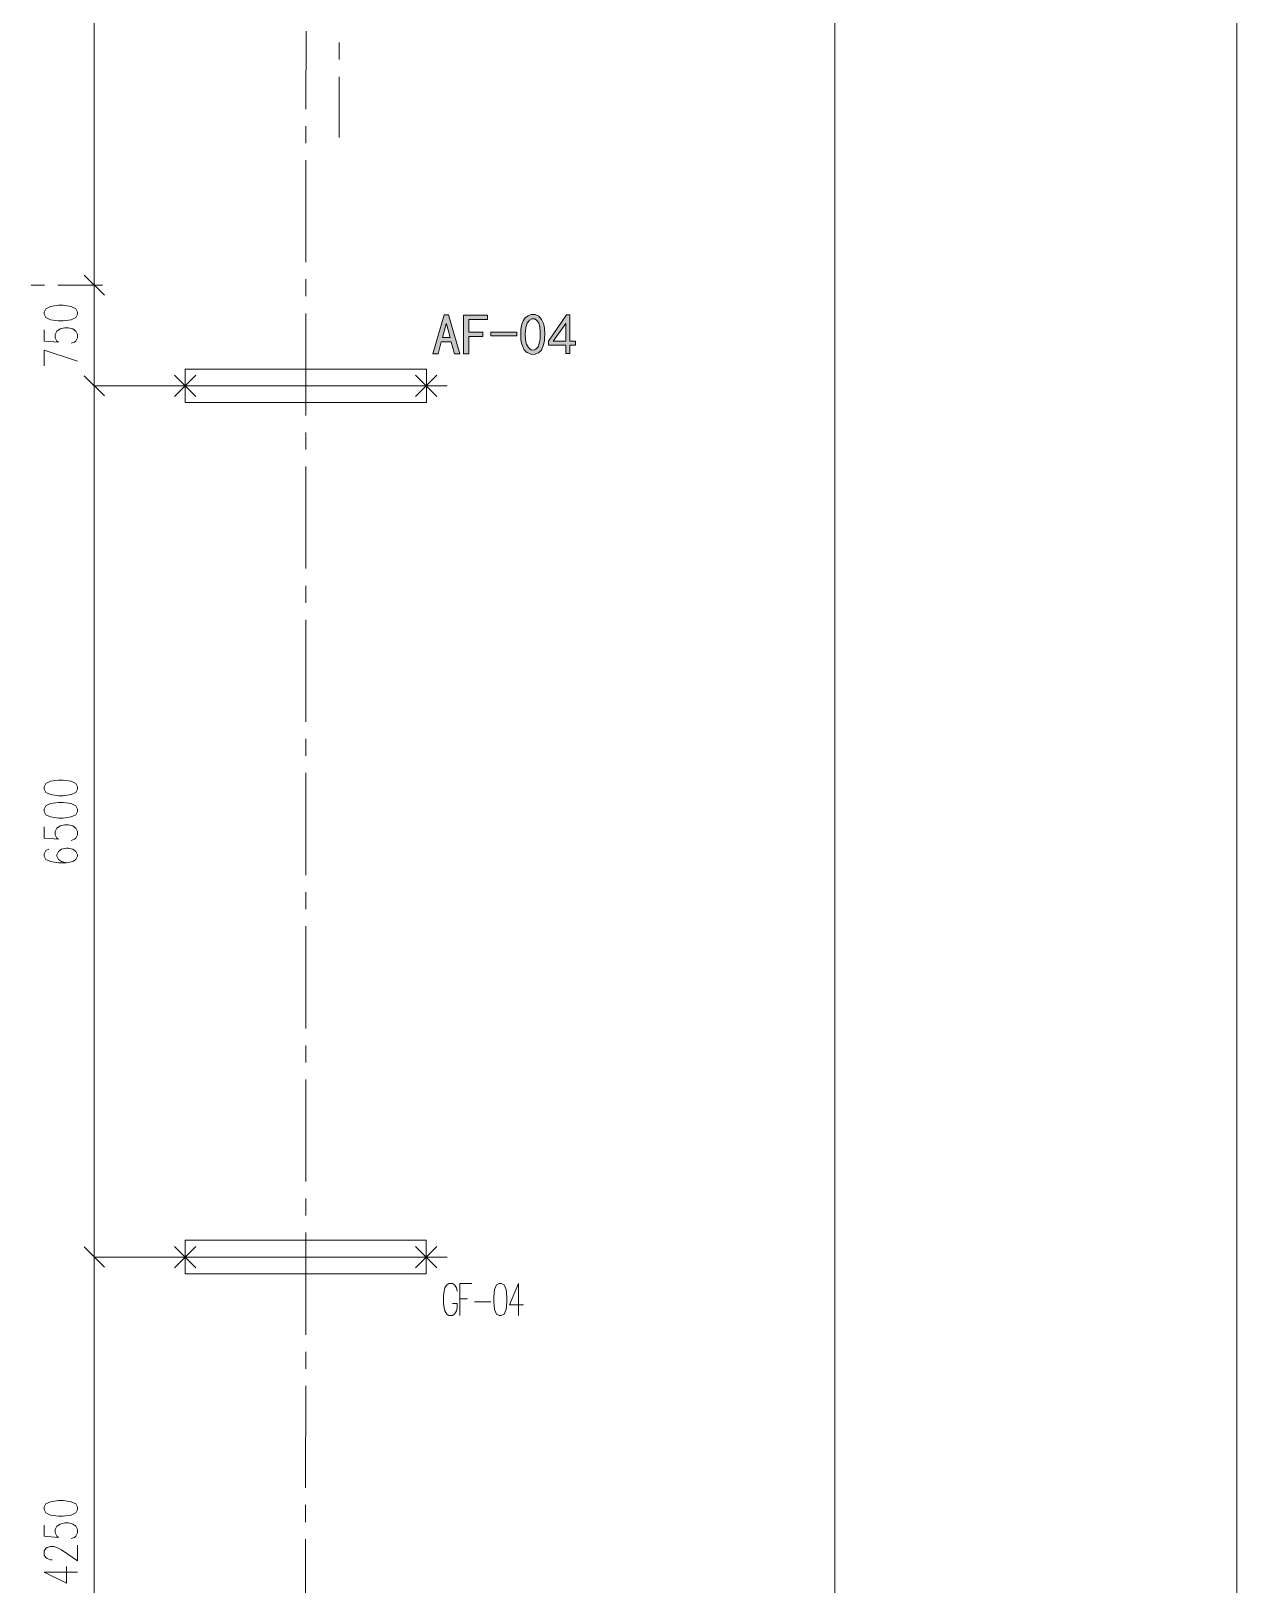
# Model space of a CAD drawing. Header units: millimetres. Extents: x 117 to 78452272, y 10 to 169749766.
# Drawn here: x 78409894 to 78418896, y 169708097 to 169719692 of the extents above; entities that cross this region are included whole.
import ezdxf

# ---------------------------------------------------------------- set-up
doc = ezdxf.new("R2010")
doc.units = ezdxf.units.MM

msp = doc.modelspace()

# ---------------------------------------------------------------- hatches: boundary and pattern name
h = msp.add_hatch(color=0)
h.paths.add_polyline_path([(78413094.363, 169717283.02), (78413054.287, 169717283.02), (78413030.587, 169717372.22), (78412956.469, 169717372.22), (78412932.769, 169717283.02), (78412892.262, 169717283.02), (78412976.722, 169717574.752), (78413010.334, 169717574.752)])
h.paths.add_polyline_path([(78413021.969, 169717404.539), (78412995.252, 169717507.097), (78412991.804, 169717507.097), (78412964.657, 169717404.539)])
h = msp.add_hatch(color=0)
h.dxf.hatch_style = 2
h.paths.add_polyline_path([(78413300.341, 169717539.416), (78413162.017, 169717539.416), (78413162.017, 169717445.045), (78413266.299, 169717445.045), (78413266.299, 169717412.726), (78413162.017, 169717412.726), (78413162.017, 169717283.02), (78413123.234, 169717283.02), (78413123.234, 169717571.304), (78413300.341, 169717571.304)])
h = msp.add_hatch(color=0)
h.paths.add_polyline_path([(78413549.842, 169717445.907), (78413550.704, 169717467.884), (78413556.737, 169717503.65), (78413562.339, 169717516.578), (78413567.941, 169717529.505), (78413583.454, 169717551.051), (78413593.365, 169717559.669), (78413603.707, 169717567.857), (78413628.269, 169717576.475), (78413643.352, 169717576.475), (78413658.003, 169717576.475), (78413683.858, 169717563.978), (78413694.631, 169717551.913), (78413705.404, 169717539.847), (78413720.055, 169717508.821), (78413723.071, 169717490.292), (78413726.519, 169717471.762), (78413728.673, 169717429.101), (78413727.38, 169717405.401), (78413726.088, 169717381.27), (78413717.9, 169717342.056), (78413710.575, 169717326.974), (78413703.68, 169717311.892), (78413682.134, 169717290.777), (78413667.483, 169717284.744), (78413653.263, 169717278.711), (78413624.822, 169717280.004), (78413610.171, 169717287.33), (78413595.951, 169717294.655), (78413575.698, 169717313.616), (78413570.096, 169717325.25), (78413564.063, 169717336.885), (78413555.444, 169717361.878), (78413552.859, 169717374.806), (78413550.704, 169717388.164), (78413548.981, 169717423.499)])
h.paths.add_polyline_path([(78413585.178, 169717455.818), (78413582.592, 169717432.549), (78413584.316, 169717391.181), (78413588.625, 169717373.082), (78413592.503, 169717354.984), (78413606.724, 169717329.559), (78413616.204, 169717321.803), (78413626.115, 169717314.046), (78413645.937, 169717311.461), (78413655.848, 169717315.77), (78413665.759, 169717320.51), (78413680.841, 169717339.04), (78413685.151, 169717352.829), (78413689.891, 169717367.049), (78413694.631, 169717397.213), (78413694.631, 169717413.588), (78413694.631, 169717429.963), (78413693.338, 169717460.127), (78413692.045, 169717473.486), (78413690.753, 169717486.844), (78413683.427, 169717511.407), (78413676.963, 169717522.611), (78413670.499, 169717533.383), (78413653.694, 169717544.587), (78413643.352, 169717545.018), (78413632.579, 169717545.449), (78413614.049, 169717535.107), (78413606.293, 169717523.903), (78413598.105, 169717513.13), (78413587.763, 169717479.088)])
h = msp.add_hatch(color=0)
h.paths.add_polyline_path([(78413885.096, 169717348.951), (78413755.39, 169717348.951), (78413755.39, 169717377.391), (78413891.991, 169717574.752), (78413916.984, 169717574.752), (78413916.984, 169717377.391), (78413957.49, 169717377.391), (78413957.49, 169717348.951), (78413916.984, 169717348.951), (78413916.984, 169717284.744), (78413885.096, 169717284.744)])
h.paths.add_polyline_path([(78413885.096, 169717377.391), (78413885.096, 169717510.545), (78413790.725, 169717377.391)])
h = msp.add_hatch(color=0)
h.dxf.hatch_style = 2
h.paths.add_polyline_path([(78413519.247, 169717417.898), (78413327.058, 169717417.898), (78413327.058, 169717445.045), (78413519.247, 169717445.045)])

# ---------------------------------------------------------------- linework, layer by layer
at = {"color": 0, "lineweight": 0}
for points in [[(78415895.326, 169671034.371), (78415895.326, 169725547.156)], [(78418895.805, 169671034.371), (78418895.805, 169725547.156)], [(78410366.224, 169723546.837), (78410366.224, 169717795.381)], [(78411946.398, 169719690.125), (78411945.968, 169719110.11)], [(78412194.176, 169719605.666), (78412194.176, 169719478.545)], [(78412194.176, 169719351.424), (78412194.176, 169718898.099)], [(78411945.968, 169718982.99), (78411945.968, 169718855.869)], [(78411945.968, 169718729.179), (78411945.968, 169717966.886)], [(78410291.244, 169717870.361), (78410441.204, 169717720.402)], [(78410441.204, 169717720.402), (78410291.244, 169717870.361)], [(78411945.968, 169717839.766), (78411945.968, 169717712.645)], [(78409893.939, 169717795.381), (78409993.911, 169717795.381)], [(78410093.884, 169717795.381), (78410428.276, 169717795.381)], [(78410424.829, 169717795.381), (78410364.5, 169717795.381)], [(78410424.829, 169717795.381), (78410364.5, 169717795.381)], [(78410366.224, 169717795.381), (78410366.224, 169717045.154)], [(78411945.968, 169717585.524), (78411945.537, 169716823.662)], [(78409991.326, 169717461.851), (78409991.326, 169717378.684), (78410098.193, 169717370.066), (78410086.559, 169717378.684), (78410074.493, 169717403.677), (78410074.493, 169717428.67), (78410086.559, 169717453.664), (78410110.259, 169717470.469), (78410146.025, 169717478.657), (78410169.726, 169717478.657), (78410205.492, 169717470.469), (78410229.192, 169717453.664), (78410241.258, 169717428.67), (78410241.258, 169717403.677), (78410229.192, 169717378.684), (78410217.558, 169717370.066), (78410193.426, 169717361.878)], [(78409991.326, 169717195.113), (78409991.326, 169717311.892), (78410241.258, 169717228.725)], [(78410291.244, 169717120.134), (78410441.204, 169716970.174)], [(78410441.204, 169716970.174), (78410291.244, 169717120.134)], [(78410884.618, 169717045.154), (78410364.5, 169717045.154)], [(78410884.618, 169717045.154), (78410364.5, 169717045.154)], [(78410366.224, 169717045.154), (78410366.224, 169710543.471)], [(78410888.496, 169717045.154), (78413000.423, 169717045.154)], [(78411123.777, 169717124.874), (78410964.338, 169716965.434)], [(78411123.777, 169716965.434), (78410964.338, 169717124.874)], [(78412764.711, 169717124.874), (78412924.15, 169716965.434)], [(78412764.711, 169716965.434), (78412924.15, 169717124.874)], [(78411945.537, 169716696.542), (78411945.537, 169716569.421)], [(78411945.537, 169716442.3), (78411945.537, 169715680.438)], [(78411945.537, 169715553.318), (78411945.537, 169715426.197)], [(78411945.537, 169715299.076), (78411945.106, 169714536.783)], [(78411945.106, 169714410.094), (78411945.106, 169714282.973)], [(78411945.106, 169714155.852), (78411945.106, 169713393.559)], [(78409991.326, 169713752.944), (78409991.326, 169713669.346), (78410098.193, 169713661.159), (78410086.559, 169713669.346), (78410074.493, 169713694.34), (78410074.493, 169713719.333), (78410086.559, 169713744.326), (78410110.259, 169713761.132), (78410146.025, 169713769.319), (78410169.726, 169713769.319), (78410205.492, 169713761.132), (78410229.192, 169713744.326), (78410241.258, 169713719.333), (78410241.258, 169713694.34), (78410229.192, 169713669.346), (78410217.558, 169713661.159), (78410193.426, 169713652.541)], [(78410027.092, 169713586.179), (78410002.961, 169713577.561), (78409991.326, 169713552.568), (78409991.326, 169713536.193), (78410002.961, 169713511.2), (78410038.727, 169713494.394), (78410098.193, 169713486.206), (78410158.091, 169713486.206), (78410205.492, 169713494.394), (78410229.192, 169713511.2), (78410241.258, 169713536.193), (78410241.258, 169713544.38), (78410229.192, 169713569.373), (78410205.492, 169713586.179), (78410169.726, 169713594.367), (78410158.091, 169713594.367), (78410122.325, 169713586.179), (78410098.193, 169713569.373), (78410086.559, 169713544.38), (78410086.559, 169713536.193), (78410098.193, 169713511.2), (78410122.325, 169713494.394), (78410158.091, 169713486.206)], [(78411944.675, 169713266.869), (78411944.675, 169713139.749)], [(78411944.675, 169713012.628), (78411944.675, 169712250.335)], [(78411944.675, 169712123.214), (78411944.675, 169711996.525)], [(78411944.675, 169711869.404), (78411944.244, 169711107.111)], [(78411944.244, 169710979.99), (78411944.244, 169710853.301)], [(78411944.244, 169710726.18), (78411944.244, 169709963.887)], [(78410291.244, 169710618.882), (78410441.204, 169710468.491)], [(78410441.204, 169710468.491), (78410291.244, 169710618.882)], [(78410884.618, 169710543.471), (78410364.5, 169710543.471)], [(78410884.618, 169710543.471), (78410364.5, 169710543.471)], [(78410366.224, 169710543.471), (78410366.224, 169706292.47)], [(78410888.496, 169710543.471), (78413000.423, 169710543.471)], [(78411123.777, 169710623.191), (78410964.338, 169710464.182)], [(78411123.777, 169710464.182), (78410964.338, 169710623.191)], [(78412764.711, 169710623.191), (78412924.15, 169710464.182)], [(78412764.711, 169710464.182), (78412924.15, 169710623.191)], [(78413074.971, 169710290.092), (78413069.8, 169710312.93), (78413054.287, 169710335.769), (78413038.774, 169710346.973), (78413013.35, 169710346.973), (78412997.837, 169710335.769), (78412982.324, 169710312.93), (78412977.153, 169710290.092), (78412971.982, 169710255.618), (78412971.982, 169710198.306), (78412977.153, 169710164.264), (78412982.324, 169710141.425), (78412997.837, 169710118.586), (78413013.35, 169710106.952), (78413038.774, 169710106.952), (78413054.287, 169710118.586), (78413069.8, 169710141.425), (78413074.971, 169710164.264), (78413074.971, 169710198.306), (78413038.774, 169710198.306)], [(78413095.655, 169710106.952), (78413095.655, 169710346.973), (78413183.132, 169710346.973)], [(78413532.606, 169710106.952), (78413532.606, 169710346.973), (78413465.814, 169710187.102), (78413568.803, 169710187.102)], [(78413095.655, 169710232.779), (78413152.106, 169710232.779)], [(78413203.385, 169710209.941), (78413327.058, 169710209.941)], [(78411944.244, 169709836.766), (78411944.244, 169709709.646)], [(78411944.244, 169709582.956), (78411943.813, 169708820.663)], [(78411943.813, 169708693.542), (78411943.813, 169708566.421)], [(78409991.326, 169708543.152), (78409991.326, 169708459.985), (78410098.193, 169708451.367), (78410086.559, 169708459.985), (78410074.493, 169708484.978), (78410074.493, 169708509.971), (78410086.559, 169708534.965), (78410110.259, 169708551.339), (78410146.025, 169708559.958), (78410169.726, 169708559.958), (78410205.492, 169708551.339), (78410229.192, 169708534.965), (78410241.258, 169708509.971), (78410241.258, 169708484.978), (78410229.192, 169708459.985), (78410217.558, 169708451.367), (78410193.426, 169708443.179)], [(78410050.793, 169708284.602), (78410038.727, 169708284.602), (78410015.026, 169708293.22), (78410002.961, 169708301.407), (78409991.326, 169708318.213), (78409991.326, 169708351.394), (78410002.961, 169708368.2), (78410015.026, 169708376.387), (78410038.727, 169708385.005), (78410062.858, 169708385.005), (78410086.559, 169708376.387), (78410122.325, 169708360.012), (78410241.258, 169708276.414), (78410241.258, 169708393.193)], [(78411943.813, 169708439.732), (78411943.813, 169707677.439)], [(78409991.326, 169708193.247), (78410158.091, 169708109.649), (78410158.091, 169708234.615)], [(78409991.326, 169708193.247), (78410241.258, 169708193.247)]]:
    msp.add_lwpolyline(points, dxfattribs=at)
for points in [[(78409991.326, 169717578.63), (78410002.961, 169717553.637), (78410038.727, 169717536.831), (78410098.193, 169717528.643), (78410133.96, 169717528.643), (78410193.426, 169717536.831), (78410229.192, 169717553.637), (78410241.258, 169717578.63), (78410241.258, 169717595.436), (78410229.192, 169717620.429), (78410193.426, 169717636.804), (78410133.96, 169717645.422), (78410098.193, 169717645.422), (78410038.727, 169717636.804), (78410002.961, 169717620.429), (78409991.326, 169717595.436)], [(78413094.363, 169717283.02), (78413054.287, 169717283.02), (78413030.587, 169717372.22), (78412956.469, 169717372.22), (78412932.769, 169717283.02), (78412892.262, 169717283.02), (78412976.722, 169717574.752), (78413010.334, 169717574.752)], [(78413021.969, 169717404.539), (78412995.252, 169717507.097), (78412991.804, 169717507.097), (78412964.657, 169717404.539)], [(78413300.341, 169717539.416), (78413162.017, 169717539.416), (78413162.017, 169717445.045), (78413266.299, 169717445.045), (78413266.299, 169717412.726), (78413162.017, 169717412.726), (78413162.017, 169717283.02), (78413123.234, 169717283.02), (78413123.234, 169717571.304), (78413300.341, 169717571.304)], [(78413549.842, 169717445.907), (78413550.704, 169717467.884), (78413556.737, 169717503.65), (78413562.339, 169717516.578), (78413567.941, 169717529.505), (78413583.454, 169717551.051), (78413593.365, 169717559.669), (78413603.707, 169717567.857), (78413628.269, 169717576.475), (78413643.352, 169717576.475), (78413658.003, 169717576.475), (78413683.858, 169717563.978), (78413694.631, 169717551.913), (78413705.404, 169717539.847), (78413720.055, 169717508.821), (78413723.071, 169717490.292), (78413726.519, 169717471.762), (78413728.673, 169717429.101), (78413727.38, 169717405.401), (78413726.088, 169717381.27), (78413717.9, 169717342.056), (78413710.575, 169717326.974), (78413703.68, 169717311.892), (78413682.134, 169717290.777), (78413667.483, 169717284.744), (78413653.263, 169717278.711), (78413624.822, 169717280.004), (78413610.171, 169717287.33), (78413595.951, 169717294.655), (78413575.698, 169717313.616), (78413570.096, 169717325.25), (78413564.063, 169717336.885), (78413555.444, 169717361.878), (78413552.859, 169717374.806), (78413550.704, 169717388.164), (78413548.981, 169717423.499)], [(78413585.178, 169717455.818), (78413582.592, 169717432.549), (78413584.316, 169717391.181), (78413588.625, 169717373.082), (78413592.503, 169717354.984), (78413606.724, 169717329.559), (78413616.204, 169717321.803), (78413626.115, 169717314.046), (78413645.937, 169717311.461), (78413655.848, 169717315.77), (78413665.759, 169717320.51), (78413680.841, 169717339.04), (78413685.151, 169717352.829), (78413689.891, 169717367.049), (78413694.631, 169717397.213), (78413694.631, 169717413.588), (78413694.631, 169717429.963), (78413693.338, 169717460.127), (78413692.045, 169717473.486), (78413690.753, 169717486.844), (78413683.427, 169717511.407), (78413676.963, 169717522.611), (78413670.499, 169717533.383), (78413653.694, 169717544.587), (78413643.352, 169717545.018), (78413632.579, 169717545.449), (78413614.049, 169717535.107), (78413606.293, 169717523.903), (78413598.105, 169717513.13), (78413587.763, 169717479.088)], [(78413885.096, 169717348.951), (78413755.39, 169717348.951), (78413755.39, 169717377.391), (78413891.991, 169717574.752), (78413916.984, 169717574.752), (78413916.984, 169717377.391), (78413957.49, 169717377.391), (78413957.49, 169717348.951), (78413916.984, 169717348.951), (78413916.984, 169717284.744), (78413885.096, 169717284.744)], [(78413885.096, 169717377.391), (78413885.096, 169717510.545), (78413790.725, 169717377.391)], [(78413519.247, 169717417.898), (78413327.058, 169717417.898), (78413327.058, 169717445.045), (78413519.247, 169717445.045)], [(78412845.723, 169716920.188), (78412845.723, 169717170.12), (78411045.35, 169717170.12), (78411045.35, 169716920.188)], [(78409991.326, 169714036.057), (78410002.961, 169714011.064), (78410038.727, 169713994.689), (78410098.193, 169713986.071), (78410133.96, 169713986.071), (78410193.426, 169713994.689), (78410229.192, 169714011.064), (78410241.258, 169714036.057), (78410241.258, 169714052.863), (78410229.192, 169714077.856), (78410193.426, 169714094.662), (78410133.96, 169714102.849), (78410098.193, 169714102.849), (78410038.727, 169714094.662), (78410002.961, 169714077.856), (78409991.326, 169714052.863)], [(78409991.326, 169713869.292), (78410002.961, 169713844.299), (78410038.727, 169713827.924), (78410098.193, 169713819.306), (78410133.96, 169713819.306), (78410193.426, 169713827.924), (78410229.192, 169713844.299), (78410241.258, 169713869.292), (78410241.258, 169713886.098), (78410229.192, 169713911.091), (78410193.426, 169713927.897), (78410133.96, 169713936.084), (78410098.193, 169713936.084), (78410038.727, 169713927.897), (78410002.961, 169713911.091), (78409991.326, 169713886.098)], [(78412844.431, 169710418.505), (78412844.431, 169710668.868), (78411044.057, 169710668.868), (78411044.057, 169710418.505)], [(78413347.742, 169710209.941), (78413347.742, 169710243.983), (78413352.913, 169710301.295), (78413367.995, 169710335.769), (78413388.679, 169710346.973), (78413404.192, 169710346.973), (78413424.876, 169710335.769), (78413439.959, 169710301.295), (78413445.129, 169710243.983), (78413445.129, 169710209.941), (78413439.959, 169710152.629), (78413424.876, 169710118.586), (78413404.192, 169710106.952), (78413388.679, 169710106.952), (78413367.995, 169710118.586), (78413352.913, 169710152.629)], [(78409991.326, 169708659.931), (78410002.961, 169708634.937), (78410038.727, 169708618.132), (78410098.193, 169708609.944), (78410133.96, 169708609.944), (78410193.426, 169708618.132), (78410229.192, 169708634.937), (78410241.258, 169708659.931), (78410241.258, 169708676.736), (78410229.192, 169708701.73), (78410193.426, 169708718.104), (78410133.96, 169708726.723), (78410098.193, 169708726.723), (78410038.727, 169708718.104), (78410002.961, 169708701.73), (78409991.326, 169708676.736)]]:
    msp.add_lwpolyline(points, close=True, dxfattribs=at)

doc.saveas('drawing.dxf')
